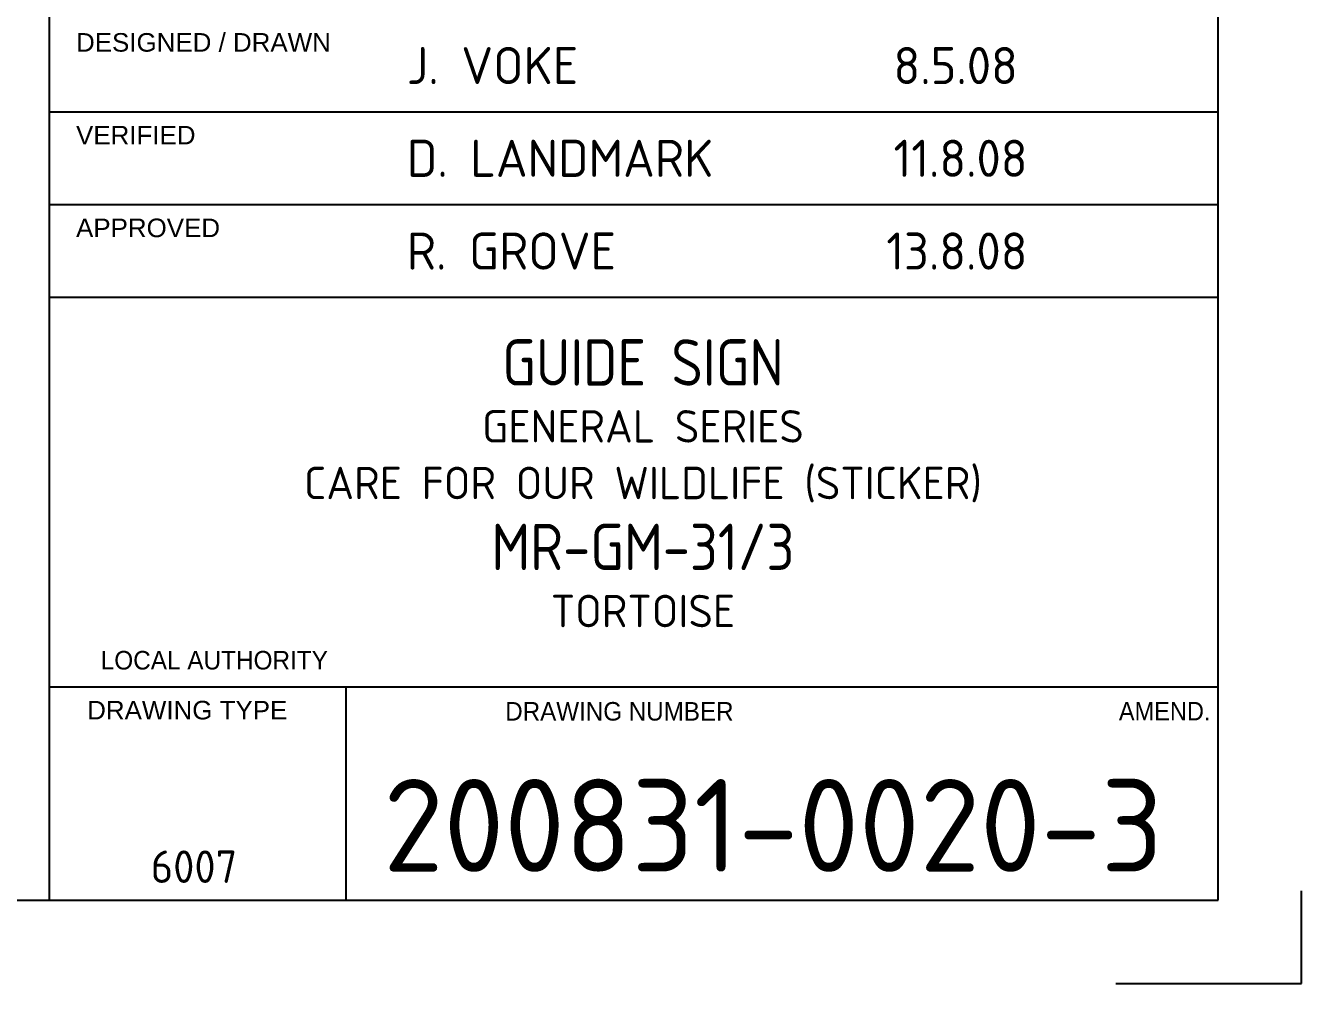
# Model space of a CAD drawing. Header units: millimetres. Extents: x 0 to 420, y 0 to 297.
# Drawn here: x 351.2 to 420, y 0 to 51.6 of the extents above; entities that cross this region are included whole.
import ezdxf
from ezdxf.enums import TextEntityAlignment as Align

# ---------------------------------------------------------------- set-up
doc = ezdxf.new("R2010")
doc.units = ezdxf.units.MM
for name, color, linetype in [('TBLK18', 4, 'Continuous'), ('TBLK25', 1, 'Continuous'), ('TBLK35', 3, 'Continuous'), ('TBLK50', 7, 'Continuous')]:
    doc.layers.add(name, color=color, linetype=linetype)
doc.styles.add('HELVL', font='helvl', dxfattribs={"width": 0.8})
doc.styles.add('ISO', font='iso3098b')

# ---------------------------------------------------------------- blocks, each defined once
blk = doc.blocks.new('A3BBLK')
at = {"layer": 'TBLK25'}
for p, q in [((420, 0), (420, 5)), ((410, 0), (420, 0))]:
    blk.add_line(p, q, dxfattribs=at)
at = {"layer": 'TBLK50'}
for p, q in [((352.5, 4.5), (352.5, 292.5)), ((415.5, 4.5), (415.5, 292.5)), ((13, 4.5), (415.5, 4.5))]:
    blk.add_line(p, q, dxfattribs=at)
blk = doc.blocks.new('TBLK')
at = {"layer": 'TBLK35'}
for p, q in [((352.5, 47), (415.5, 47)), ((352.5, 42), (415.5, 42)), ((352.5, 37), (415.5, 37)), ((352.5, 16), (415.5, 16)), ((368.5, 4.5), (368.5, 16))]:
    blk.add_line(p, q, dxfattribs=at)
blk.add_blockref('A3BBLK', (0, 0))
at = {"layer": 'TBLK18', "style": 'HELVL'}
for s, p in [('DESIGNED / DRAWN', (353.94, 50.236)), ('VERIFIED', (353.94, 45.236)), ('APPROVED', (353.94, 40.236)), ('DRAWING TYPE', (354.541, 14.236))]:
    blk.add_text(s, height=1, dxfattribs=at).set_placement(p)
for s, width, p, p2 in [('LOCAL AUTHORITY', 0.847016, (355.27, 16.928), (367.518, 16.928)), ('DRAWING NUMBER', 0.880886, (377.077, 14.173), (389.383, 14.173)), ('AMEND.', 0.926535, (410.156, 14.18), (415.094, 14.18))]:
    blk.add_text(s, height=1, dxfattribs=dict(at, width=width)).set_placement(p, p2, align=Align.FIT)
at = {"layer": 'TBLK18', "style": 'ISO'}
blk.add_attdef('MR_DIRECTORATE', text='', height=1.5, dxfattribs=at).set_placement((381.5, 67.119), align=Align.CENTER)
for tag, p in [('STREET_NAME', (355.514, 61.1)), ('SUBURB_POSTCODE', (388.488, 61.1)), ('TELEPHONE_NO.', (368.306, 58.836)), ('FAX_NO.', (393.555, 58.836))]:
    blk.add_attdef(tag, p, '', height=1.5, dxfattribs=at)
at = {"layer": 'TBLK25', "style": 'ISO'}
for tag, height, p in [('MR_BRANCH', 2, (381.5, 64.199)), ('ROAD_SECTION', 1.75, (384.5, 29.162)), ('SLK', 1.75, (384.5, 26.108)), ('CHAINAGE', 1.75, (384.5, 19.205)), ('DRG_TYPE_03', 1.75, (360.514, 11.498)), ('DRG_TYPE_02', 1.75, (360.514, 8.361)), ('DRG_TYPE_01', 1.75, (360.3, 5.421))]:
    blk.add_attdef(tag, text='', height=height, dxfattribs=at).set_placement(p, align=Align.CENTER)
for tag, p, height in [('FILE_NUMBER', (371.773, 53.237), 2.5), ('DESIGNED_/_DRAWN', (371.773, 48.487), 2), ('VERIFIED', (371.773, 43.487), 2), ('APPROVED', (371.773, 38.487), 2), ('LOCAL_AUTHORITY', (370.48, 16.733), 1.25)]:
    blk.add_attdef(tag, p, '', height=height, dxfattribs=at)
at = {"layer": 'TBLK35', "style": 'ISO', "width": 0.9}
for tag, p in [('ROAD_PROJECT&NUMBER', (384.5, 32.231)), ('DRAWING_DESCRIPTION', (384.5, 22.288))]:
    blk.add_attdef(tag, text='', height=2.5, dxfattribs=at).set_placement(p, align=Align.CENTER)
at = {"layer": 'TBLK50', "style": 'ISO'}
blk.add_attdef('DRG_NUMBER', (370.5, 6.021), '', height=5, dxfattribs=at)

msp = doc.modelspace()

# ---------------------------------------------------------------- block references
ref = msp.add_blockref('TBLK', (0, 0))
ref.add_attrib('DESIGNED_/_DRAWN', 'J. VOKE              8.5.08', (371.773437, 48.486549), dxfattribs={"layer": 'TBLK25', "height": 2, "style": 'ISO'})
ref.add_attrib('ROAD_PROJECT&NUMBER', 'GUIDE SIGN', dxfattribs={"layer": 'TBLK35', "height": 2.5, "style": 'ISO', "width": 0.9}).set_placement((384.5, 32.230686), align=Align.CENTER)
ref.add_attrib('ROAD_SECTION', 'GENERAL SERIES', dxfattribs={"layer": 'TBLK25', "height": 1.75, "style": 'ISO'}).set_placement((384.5, 29.161739), align=Align.CENTER)
ref.add_attrib('SLK', 'CARE FOR OUR WILDLIFE (STICKER)', dxfattribs={"layer": 'TBLK25', "height": 1.75, "style": 'ISO'}).set_placement((384.5, 26.107525), align=Align.CENTER)
ref.add_attrib('DRAWING_DESCRIPTION', 'MR-GM-31/3', dxfattribs={"layer": 'TBLK35', "height": 2.5, "style": 'ISO', "width": 0.9}).set_placement((384.5, 22.288034), align=Align.CENTER)
ref.add_attrib('CHAINAGE', 'TORTOISE', dxfattribs={"layer": 'TBLK25', "height": 1.75, "style": 'ISO'}).set_placement((384.5, 19.205403), align=Align.CENTER)
ref.add_attrib('DRG_NUMBER', '200831-0020-3', (370.500024, 6.021273), dxfattribs={"layer": 'TBLK50', "height": 5, "style": 'ISO'})
ref.add_attrib('APPROVED', 'R. GROVE            13.8.08', (371.773437, 38.486549), dxfattribs={"layer": 'TBLK25', "height": 2, "style": 'ISO'})
ref.add_attrib('VERIFIED', 'D. LANDMARK        11.8.08', (371.773437, 43.486549), dxfattribs={"layer": 'TBLK25', "height": 2, "style": 'ISO'})
ref.add_attrib('DRG_TYPE_01', '6007', dxfattribs={"layer": 'TBLK25', "height": 1.75, "style": 'ISO'}).set_placement((360.300183, 5.42137), align=Align.CENTER)

doc.saveas('drawing.dxf')
